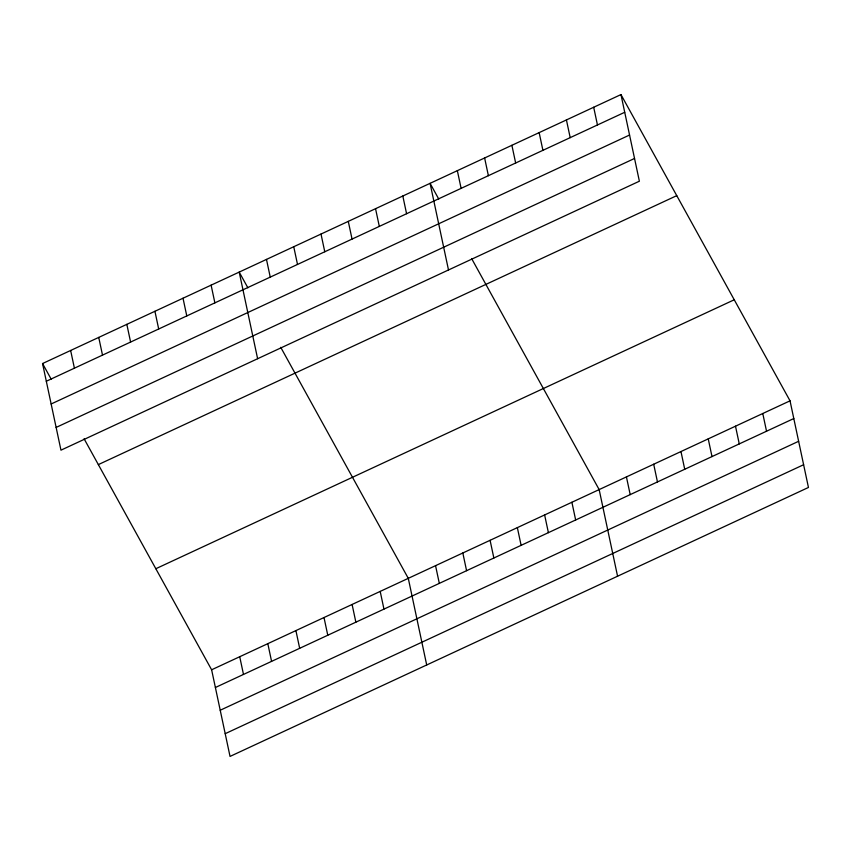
<?xml version="1.0" encoding="UTF-8"?>
<svg xmlns="http://www.w3.org/2000/svg" width="851" height="851" viewBox="0 0 851 851"><rect width="100%" height="100%" fill="white"/><g stroke="black" fill="none" stroke-linecap="round" stroke-linejoin="round"><path stroke-width="1.28" d="M620.964 94.578L639.378 181.21L60.964 450.168L42.55 363.537L620.964 94.578L790.036 400.832L808.45 487.463L230.036 756.422L211.622 669.79L84.089 438.776M46.316 381.248L624.719 112.289M51.145 403.991L629.559 135.032M56.134 427.425L634.538 158.467M98.344 464.603L676.758 195.645M155.829 568.723L734.243 299.775M211.622 669.79L790.036 400.832M215.388 687.502L793.802 418.543M220.228 710.245L798.632 441.286M225.207 733.679L803.621 464.72M438.765 199.06L430.085 183.337L448.498 269.958M471.624 258.576L599.157 489.591L617.571 576.223M247.886 287.819L239.205 272.097L257.619 358.718M280.745 347.325L408.289 578.35L426.702 664.971M42.55 363.537L51.23 379.259M762.773 413.512L766.538 431.223M735.498 426.191L739.264 443.903M708.234 438.871L712 456.583M680.97 451.551L684.725 469.263M593.69 107.258L597.455 124.969M653.696 464.231L657.461 481.943M566.426 119.938L570.191 137.649M626.432 476.911L630.197 494.622M539.151 132.618L542.917 150.329M511.887 145.298L515.653 163.009M571.893 502.271L575.659 519.982M484.623 157.978L488.389 175.689M544.629 514.951L548.395 532.662M457.349 170.657L461.114 188.369M517.355 527.631L521.12 545.342M490.091 540.311L493.857 558.022M402.821 196.017L406.576 213.729M462.827 552.99L466.582 570.702M375.546 208.697L379.312 226.409M435.552 565.67L439.318 583.371M348.282 221.377L352.048 239.088M321.008 234.057L324.774 251.768M380.195 591.413L383.961 609.114M293.744 246.737L297.51 264.438M352.101 604.476L355.867 622.187M266.48 259.417L270.246 277.118M324.008 617.539L327.773 635.25M295.914 630.602L299.669 648.313M211.112 285.159L214.877 302.86M267.82 643.664L271.575 661.376M183.018 298.222L186.784 315.934M239.727 656.727L243.482 674.439M154.925 311.285L158.69 328.997M126.831 324.348L130.597 342.059M98.737 337.411L102.503 355.122M70.644 350.474L74.409 368.185"/></g></svg>
